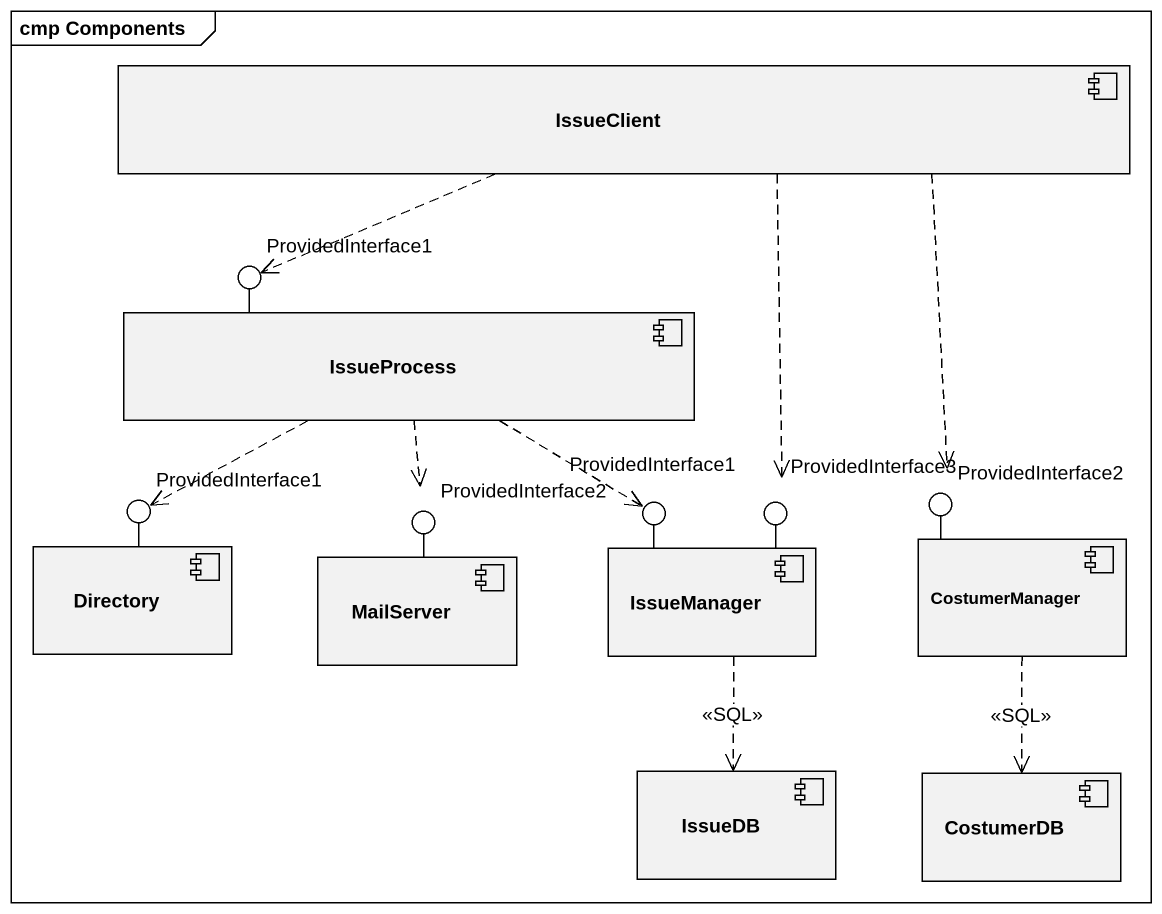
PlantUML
@startuml
mainframe cmp Components
component IssueClient
() ProvidedInterface1
component IssueProcess
() "ProvidedInterface1" as ProvidedInterface1_2
() ProvidedInterface2
() "ProvidedInterface1" as ProvidedInterface1_3
() ProvidedInterface3
() "ProvidedInterface2" as ProvidedInterface2_2
component Directory
component MailServer
component IssueManager
component CostumerManager
component IssueDB
component CostumerDB
IssueProcess -left- ProvidedInterface1
Directory -up- ProvidedInterface1_2
MailServer -up- ProvidedInterface2
IssueManager -up- ProvidedInterface1_3
IssueManager -up- ProvidedInterface3
CostumerManager -up- ProvidedInterface2_2
IssueClient .left.> ProvidedInterface1
IssueClient ..> ProvidedInterface3
IssueClient ..> ProvidedInterface2_2
IssueProcess .left.> ProvidedInterface1_2
IssueProcess ..> ProvidedInterface2
IssueProcess ..> ProvidedInterface1_3
IssueManager ..> IssueDB : <<SQL>>
CostumerManager ..> CostumerDB : <<SQL>>
@enduml
